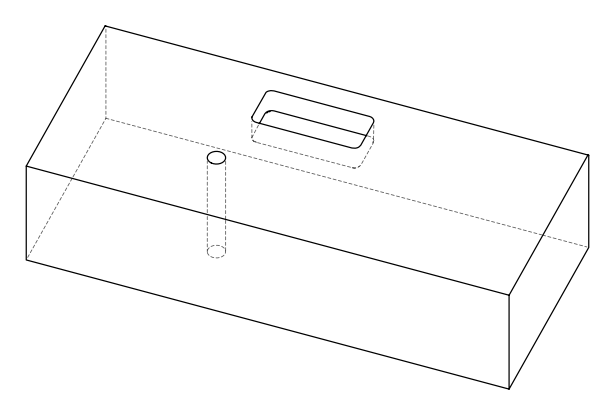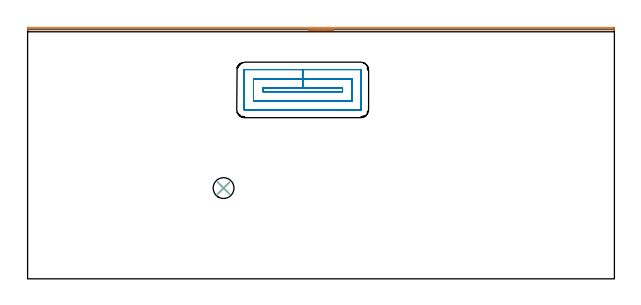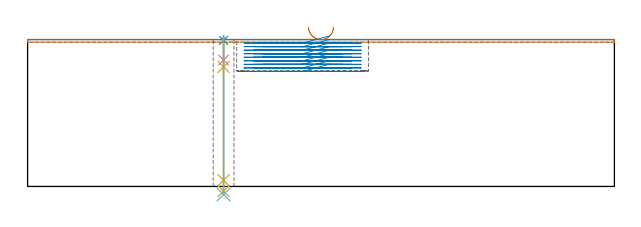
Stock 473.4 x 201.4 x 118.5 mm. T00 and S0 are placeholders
(PLAN: 6 operations, 5 tool changes, 16.7 min)
(1 AREA_MILL | FG_CHAMFER_SURFACE | UGT0205_001 | 3.94 min | 1044 mm3)
(2 MILL_RECTANGULAR_POCKET | POCKET_RECTANGULAR_STRAIGHT | UGT0201_092 | Follow Part, ap 3, ae 75% | 11.61 min | 121473 mm3)
(3 SPOT_DRILL | STEP1HOLE | NXT0321_9005460120000 | 0.03 min | 3 mm3)
(4 DRILL_BLIND_HOLE_INTO_CENTER | STEP1HOLE | NXT0301_081 | 0.08 min | 1431 mm3)
(5 GUN_DRILL_THROUGH_HOLE | STEP1HOLE | UGT0307_007 | 0.58 min | 8051 mm3)
(6 DRILL_TO_ENLARGE_THROUGH_HOLE | STEP1HOLE | UGT0301_291 | 0.51 min | 16713 mm3)
(TOOL UGT0205_001 | Chamfer Mill 20 x 3 x 45 deg. | D20 FL50 Z2)
(TOOL UGT0201_092 | End mill 12 mm | D12 R1 FL26 Z4)
(TOOL NXT0321_9005460120000 | NC Spot Drill, 142deg, 12mm, Carbide, Uncoated | D12 PA142 FL30 Z2)
(TOOL NXT0301_081 | Carbide Drill 11mm [860.1-1100-033A1-MM 2214] | D11 PA140 FL55 Z2)
(TOOL UGT0307_007 | Gun Drill 10 mm | D10 PA130 FL24 Z1)
(TOOL UGT0301_291 | Twist Drill 16.8 mm | D16.8 PA118 FL125 Z2)
(OP 1 AREA_MILL)
G17 G21 G94 G90
T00 M6
G54
G17 G0 G90 X246.7 Y200.8 S1061 M3
G43 Z128.5 H0
G94 G1 X246.662 Z127.628 F250.
X246.548 Z126.763
X246.359 Z125.912
X246.097 Z125.08
X245.763 Z124.274
X245.36 Z123.5
X244.892 Z122.764
X244.36 Z122.072
X243.771 Z121.429
X243.128 Z120.84
X242.436 Z120.308
X241.7 Z119.84
X240.926 Z119.437
X240.12 Z119.103
X239.288 Z118.841
X238.436 Z118.652
X237.572 Z118.538
X236.7 Z118.5
X0.183
X0.01 Y200.803 Z118.488
X0.007 Y200.862 Z118.43
X0. Y201.294 Z118.006
Y201.566 Z117.733
Y202.296 Z116.999
Y202.661 Z116.636
X0.002 Y202.891 Z116.405
X0.183 Y202.9 Z116.4
X473.073
X473.217 Y202.897 Z116.403
X473.398 Y202.891 Z116.405
X473.4 Y202.661 Z116.636
Y202.296 Z116.999
Y201.566 Z117.734
Y201.294 Z118.006
X473.393 Y200.862 Z118.43
X473.39 Y200.803 Z118.488
X473.217 Y200.8 Z118.5
X236.7
X235.828 Z118.538
X234.964 Z118.652
X234.112 Z118.841
X233.28 Z119.103
X232.474 Z119.437
X231.7 Z119.84
X230.964 Z120.308
X230.272 Z120.84
X229.629 Z121.429
X229.04 Z122.072
X228.508 Z122.764
X228.04 Z123.5
X227.637 Z124.274
X227.303 Z125.08
X227.041 Z125.912
X226.852 Z126.763
X226.738 Z127.628
X226.7 Z128.5
M5
M2
(OP 2 MILL_RECTANGULAR_POCKET)
G17 G21 G94 G90
T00 M6
G54
G17 G0 G90 X243.753 Y153.8 S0 M3
G43 Z128.5 H0
Z121.5
G94 G1 X221.9 Z115.644 F250.
X189.7 F500.
Y151.
X254.1
Y153.8
X221.9
Y161.3
X182.2
Y143.5
X261.6
Y161.3
X221.9
Y168.8
X175.2
G3 X174.7 Y168.3 R0.5
G1 Y136.5
G3 X175.2 Y136. R0.5
G1 X268.6
G3 X269.1 Y136.5 R0.5
G1 Y168.3
G3 X268.6 Y168.8 R0.5
G1 X221.9
X220.9
G0 X243.753 Y153.8 Z118.644
G1 X221.9 Z112.789 F250.
X189.7 F500.
Y151.
X254.1
Y153.8
X221.9
Y161.3
X182.2
Y143.5
X261.6
Y161.3
X221.9
Y168.8
X175.2
G3 X174.7 Y168.3 R0.5
G1 Y136.5
G3 X175.2 Y136. R0.5
G1 X268.6
G3 X269.1 Y136.5 R0.5
G1 Y168.3
G3 X268.6 Y168.8 R0.5
G1 X221.9
X220.9
G0 X243.753 Y153.8 Z115.789
G1 X221.9 Z109.933 F250.
X189.7 F500.
Y151.
X254.1
Y153.8
X221.9
Y161.3
X182.2
Y143.5
X261.6
Y161.3
X221.9
Y168.8
X175.2
G3 X174.7 Y168.3 R0.5
G1 Y136.5
G3 X175.2 Y136. R0.5
G1 X268.6
G3 X269.1 Y136.5 R0.5
G1 Y168.3
G3 X268.6 Y168.8 R0.5
G1 X221.9
X220.9
G0 X243.753 Y153.8 Z112.933
G1 X221.9 Z107.078 F250.
X189.7 F500.
Y151.
X254.1
Y153.8
X221.9
Y161.3
X182.2
Y143.5
X261.6
Y161.3
X221.9
Y168.8
X175.2
G3 X174.7 Y168.3 R0.5
G1 Y136.5
G3 X175.2 Y136. R0.5
G1 X268.6
G3 X269.1 Y136.5 R0.5
G1 Y168.3
G3 X268.6 Y168.8 R0.5
G1 X221.9
X220.9
G0 X243.753 Y153.8 Z110.078
G1 X221.9 Z104.222 F250.
X189.7 F500.
Y151.
X254.1
Y153.8
X221.9
Y161.3
X182.2
Y143.5
X261.6
Y161.3
X221.9
Y168.8
X175.2
G3 X174.7 Y168.3 R0.5
G1 Y136.5
G3 X175.2 Y136. R0.5
G1 X268.6
G3 X269.1 Y136.5 R0.5
G1 Y168.3
G3 X268.6 Y168.8 R0.5
G1 X221.9
X220.9
G0 X243.753 Y153.8 Z107.222
G1 X221.9 Z101.367 F250.
X189.7 F500.
Y151.
X254.1
Y153.8
X221.9
Y161.3
X182.2
Y143.5
X261.6
Y161.3
X221.9
Y168.8
X175.2
G3 X174.7 Y168.3 R0.5
G1 Y136.5
G3 X175.2 Y136. R0.5
G1 X268.6
G3 X269.1 Y136.5 R0.5
G1 Y168.3
G3 X268.6 Y168.8 R0.5
G1 X221.9
X220.9
G0 X243.753 Y153.8 Z104.367
G1 X221.9 Z98.511 F250.
X189.7 F500.
Y151.
X254.1
Y153.8
X221.9
Y161.3
X182.2
Y143.5
X261.6
Y161.3
X221.9
Y168.8
X175.2
G3 X174.7 Y168.3 R0.5
G1 Y136.5
G3 X175.2 Y136. R0.5
G1 X268.6
G3 X269.1 Y136.5 R0.5
G1 Y168.3
G3 X268.6 Y168.8 R0.5
G1 X221.9
X220.9
G0 X243.753 Y153.8 Z101.511
G1 X221.9 Z95.656 F250.
X189.7 F500.
Y151.
X254.1
Y153.8
X221.9
Y161.3
X182.2
Y143.5
X261.6
Y161.3
X221.9
Y168.8
X175.2
G3 X174.7 Y168.3 R0.5
G1 Y136.5
G3 X175.2 Y136. R0.5
G1 X268.6
G3 X269.1 Y136.5 R0.5
G1 Y168.3
G3 X268.6 Y168.8 R0.5
G1 X221.9
X220.9
G0 X243.753 Y153.8 Z98.656
G1 X221.9 Z92.8 F250.
X189.7 F500.
Y151.
X254.1
Y153.8
X221.9
Y161.3
X182.2
Y143.5
X261.6
Y161.3
X221.9
Y168.8
X175.2
G3 X174.7 Y168.3 R0.5
G1 Y136.5
G3 X175.2 Y136. R0.5
G1 X268.6
G3 X269.1 Y136.5 R0.5
G1 Y168.3
G3 X268.6 Y168.8 R0.5
G1 X221.9
X220.9
G0 Z128.5
M5
M2
(OP 3 SPOT_DRILL)
G17 G21 G94 G90
T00 M6
G54
G17 G0 G90 X158.1 Y73.2 S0 M3
G43 Z128.5 H0
G94 G81 G98 Z117.773 F250. R121.5
G80
M5
M2
(OP 4 DRILL_BLIND_HOLE_INTO_CENTER)
G17 G21 G94 G90
T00 M6
G54
G17 G0 G90 X158.1 Y73.2 S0 M3
G43 Z128.5 H1
G94 G81 G98 Z102. F250. R120.5
G80
M5
M2
(OP 5 GUN_DRILL_THROUGH_HOLE)
G17 G21 G94 G90
T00 M6
G54
G17 G0 G90 X158.1 Y73.2 M8
G43 Z128.5 H0
Z114.594
S716 M3
G94 G1 Z96.488 F125. M26
G4 X.084
Z5. F250.
G4 X.084
Z-3.832 F125.
G4 X.084
M5
M9
G0 Z114.594
Z128.5
M2
(OP 6 DRILL_TO_ENLARGE_THROUGH_HOLE)
G17 G21 G94 G90
T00 M6
G54
G17 G0 G90 X158.1 Y73.2 S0 M3
G43 Z128.5 H0
G94 G73 G98 Z-6.547 F250. Q15.631 R120.5
G80
M5
M2
